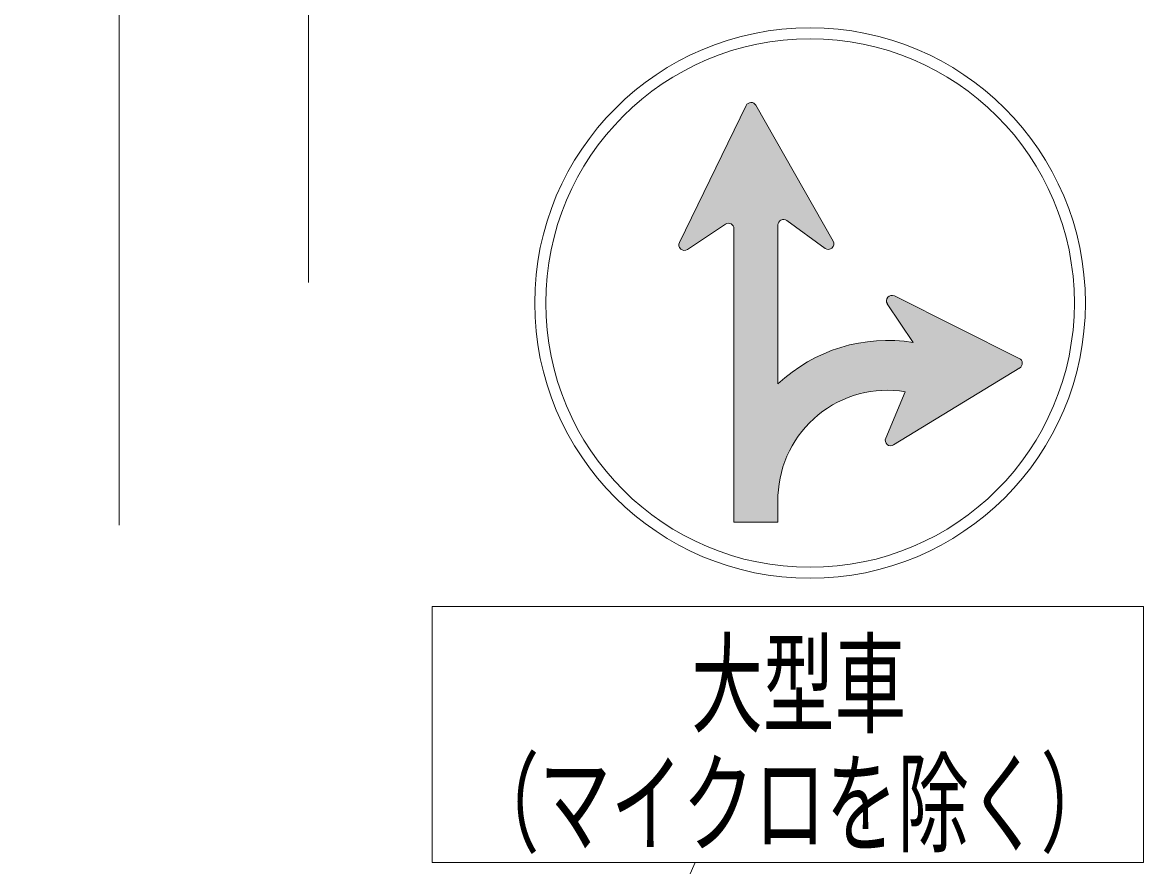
# Model space of a CAD drawing. Units: millimetres, scale not verified. Extents: x 40000 to 680000, y 20000 to 380000.
# Drawn here: x 210594 to 228917, y 327273 to 341072 of the extents above; entities that cross this region are included whole.
import ezdxf
from ezdxf.enums import TextEntityAlignment as Align

# ---------------------------------------------------------------- set-up
doc = ezdxf.new("R2010")
doc.units = ezdxf.units.MM
doc.header["$LTSCALE"] = 1000
doc.layers.add('M-STR-HTXT', color=7, linetype='Continuous', lineweight=13)
doc.layers.add('M-STR-STRC', color=7, linetype='Continuous', lineweight=13)
doc.styles.add('ＭＳ ゴシック', font='')
doc.styles.get('ＭＳ ゴシック').set_extended_font_data('MS Gothic')

msp = doc.modelspace()

# ---------------------------------------------------------------- hatches: boundary and pattern name
at = {"layer": 'M-STR-STRC'}
msp.add_hatch(color=256, dxfattribs=at).paths.add_polyline_path([(225020, 335036), (224702, 334276), (224702, 334275), (224701, 334273), (224701, 334272), (224700, 334271), (224700, 334269), (224699, 334268), (224699, 334266), (224698, 334264), (224698, 334263), (224698, 334261), (224697, 334260), (224697, 334258), (224697, 334257), (224696, 334255), (224696, 334254), (224696, 334252), (224696, 334251), (224696, 334249), (224696, 334247), (224696, 334246), (224695, 334244), (224695, 334243), (224695, 334241), (224695, 334240), (224695, 334238), (224696, 334236), (224696, 334235), (224696, 334233), (224696, 334232), (224696, 334230), (224696, 334229), (224697, 334227), (224697, 334226), (224697, 334224), (224697, 334222), (224698, 334221), (224698, 334219), (224699, 334218), (224699, 334216), (224699, 334215), (224700, 334213), (224700, 334212), (224701, 334210), (224702, 334209), (224702, 334208), (224703, 334206), (224703, 334205), (224704, 334203), (224705, 334202), (224705, 334200), (224706, 334199), (224707, 334198), (224708, 334196), (224708, 334195), (224709, 334194), (224710, 334192), (224711, 334191), (224712, 334190), (224713, 334188), (224714, 334187), (224715, 334186), (224716, 334185), (224717, 334183), (224718, 334182), (224719, 334181), (224720, 334180), (224721, 334179), (224722, 334178), (224723, 334177), (224724, 334176), (224726, 334174), (224727, 334173), (224728, 334172), (224729, 334171), (224730, 334170), (224732, 334169), (224733, 334169), (224734, 334168), (224735, 334167), (224737, 334166), (224738, 334165), (224739, 334164), (224741, 334163), (224742, 334163), (224744, 334162), (224745, 334161), (224746, 334161), (224748, 334160), (224749, 334159), (224751, 334159), (224752, 334158), (224754, 334157), (224755, 334157), (224757, 334156), (224758, 334156), (224760, 334155), (224761, 334155), (224763, 334155), (224764, 334154), (224766, 334154), (224767, 334154), (224769, 334153), (224770, 334153), (224772, 334153), (224773, 334152), (224775, 334152), (224776, 334152), (224778, 334152), (224780, 334152), (224781, 334152), (224783, 334152), (224784, 334152), (224786, 334152), (224787, 334152), (224789, 334152), (224791, 334152), (224792, 334152), (224794, 334152), (224795, 334152), (224797, 334152), (224798, 334153), (224800, 334153), (224801, 334153), (224803, 334153), (224805, 334154), (224806, 334154), (224808, 334154), (224809, 334155), (224811, 334155), (224812, 334156), (224814, 334156), (224815, 334157), (224817, 334157), (224818, 334158), (224820, 334158), (224821, 334159), (224822, 334160), (224824, 334160), (224825, 334161), (224827, 334162), (224828, 334162), (224829, 334163), (224831, 334164), (224832, 334165), (224832, 334165), (226892, 335424), (226893, 335424), (226895, 335425), (226896, 335426), (226897, 335427), (226899, 335428), (226900, 335429), (226901, 335430), (226902, 335431), (226903, 335432), (226905, 335433), (226906, 335434), (226907, 335435), (226908, 335436), (226909, 335437), (226910, 335438), (226911, 335439), (226912, 335441), (226913, 335442), (226914, 335443), (226915, 335444), (226916, 335445), (226917, 335447), (226918, 335448), (226919, 335449), (226920, 335451), (226921, 335452), (226922, 335453), (226923, 335455), (226923, 335456), (226924, 335457), (226925, 335459), (226926, 335460), (226926, 335461), (226927, 335463), (226928, 335464), (226928, 335466), (226929, 335467), (226929, 335469), (226930, 335470), (226930, 335472), (226931, 335473), (226931, 335475), (226932, 335476), (226932, 335478), (226933, 335479), (226933, 335481), (226933, 335482), (226934, 335484), (226934, 335485), (226934, 335487), (226934, 335488), (226935, 335490), (226935, 335492), (226935, 335493), (226935, 335495), (226935, 335496), (226935, 335498), (226935, 335499), (226935, 335501), (226935, 335503), (226935, 335504), (226935, 335506), (226935, 335507), (226935, 335509), (226935, 335510), (226934, 335512), (226934, 335514), (226934, 335515), (226934, 335517), (226933, 335518), (226933, 335520), (226933, 335521), (226932, 335523), (226932, 335524), (226931, 335526), (226931, 335527), (226930, 335529), (226930, 335530), (226929, 335532), (226929, 335533), (226928, 335535), (226928, 335536), (226927, 335538), (226926, 335539), (226926, 335540), (226925, 335542), (226924, 335543), (226923, 335545), (226923, 335546), (226922, 335547), (226921, 335549), (226920, 335550), (226919, 335551), (226918, 335553), (226918, 335554), (226917, 335555), (226916, 335556), (226915, 335558), (226914, 335559), (226913, 335560), (226912, 335561), (226910, 335562), (226909, 335563), (226908, 335564), (226907, 335566), (226906, 335567), (226905, 335568), (226904, 335569), (226902, 335570), (226901, 335571), (226900, 335572), (226899, 335573), (226897, 335574), (226896, 335574), (226895, 335575), (226894, 335576), (226892, 335577), (226891, 335578), (226890, 335579), (226888, 335579), (226887, 335580), (226885, 335581), (224844, 336602), (224843, 336602), (224841, 336603), (224840, 336603), (224838, 336604), (224837, 336605), (224835, 336605), (224834, 336606), (224832, 336606), (224831, 336607), (224829, 336607), (224828, 336608), (224826, 336608), (224825, 336608), (224823, 336609), (224822, 336609), (224820, 336609), (224819, 336610), (224817, 336610), (224816, 336610), (224814, 336610), (224813, 336611), (224811, 336611), (224809, 336611), (224808, 336611), (224806, 336611), (224805, 336611), (224803, 336611), (224802, 336611), (224800, 336611), (224798, 336611), (224797, 336611), (224795, 336611), (224794, 336610), (224792, 336610), (224791, 336610), (224789, 336610), (224787, 336610), (224786, 336609), (224784, 336609), (224783, 336609), (224781, 336608), (224780, 336608), (224778, 336607), (224777, 336607), (224775, 336606), (224774, 336606), (224772, 336605), (224771, 336605), (224769, 336604), (224768, 336604), (224767, 336603), (224765, 336602), (224764, 336602), (224762, 336601), (224761, 336600), (224760, 336599), (224758, 336599), (224757, 336598), (224756, 336597), (224754, 336596), (224753, 336595), (224752, 336594), (224750, 336593), (224749, 336592), (224748, 336592), (224747, 336591), (224745, 336590), (224744, 336588), (224743, 336587), (224742, 336586), (224741, 336585), (224740, 336584), (224739, 336583), (224737, 336582), (224736, 336581), (224735, 336580), (224734, 336578), (224733, 336577), (224732, 336576), (224731, 336575), (224731, 336573), (224730, 336572), (224729, 336571), (224728, 336569), (224727, 336568), (224726, 336567), (224725, 336565), (224725, 336564), (224724, 336563), (224723, 336561), (224723, 336560), (224722, 336558), (224721, 336557), (224721, 336556), (224720, 336554), (224720, 336553), (224719, 336551), (224718, 336550), (224718, 336548), (224718, 336547), (224717, 336545), (224717, 336544), (224716, 336542), (224716, 336541), (224716, 336539), (224715, 336538), (224715, 336536), (224715, 336534), (224715, 336533), (224714, 336531), (224714, 336530), (224714, 336528), (224714, 336527), (224714, 336525), (224714, 336523), (224714, 336522), (224714, 336520), (224714, 336519), (224714, 336517), (224714, 336516), (224714, 336514), (224714, 336512), (224714, 336511), (224715, 336509), (224715, 336508), (224715, 336506), (224715, 336505), (224716, 336503), (224716, 336502), (224716, 336500), (224717, 336499), (224717, 336497), (224717, 336496), (224718, 336494), (224718, 336493), (224719, 336491), (224719, 336490), (224720, 336488), (224721, 336487), (224721, 336485), (224722, 336484), (224723, 336482), (224723, 336481), (224724, 336480), (224725, 336478), (224725, 336477), (224726, 336475), (224727, 336474), (224728, 336473), (224729, 336471), (224729, 336471), (225153, 335839), (225108, 335846), (225063, 335852), (225018, 335858), (224972, 335862), (224927, 335866), (224882, 335869), (224836, 335871), (224791, 335873), (224746, 335873), (224700, 335873), (224655, 335872), (224609, 335871), (224564, 335868), (224519, 335865), (224473, 335861), (224428, 335856), (224383, 335850), (224338, 335844), (224293, 335837), (224249, 335829), (224204, 335820), (224160, 335810), (224115, 335800), (224071, 335789), (224028, 335777), (223984, 335764), (223941, 335751), (223897, 335737), (223854, 335722), (223812, 335706), (223769, 335690), (223727, 335673), (223686, 335655), (223644, 335636), (223603, 335617), (223562, 335597), (223522, 335576), (223482, 335555), (223442, 335533), (223403, 335510), (223364, 335486), (223325, 335462), (223287, 335437), (223250, 335412), (223213, 335386), (223176, 335359), (223140, 335331), (223104, 335303), (223069, 335275), (223034, 335245), (223000, 335216), (222966, 335185), (222942, 335162), (222942, 337761), (222942, 337761), (222942, 337763), (222942, 337765), (222942, 337766), (222942, 337768), (222942, 337769), (222942, 337771), (222942, 337772), (222943, 337774), (222943, 337776), (222943, 337777), (222943, 337779), (222944, 337780), (222944, 337782), (222944, 337783), (222945, 337785), (222945, 337786), (222946, 337788), (222946, 337789), (222947, 337791), (222947, 337792), (222948, 337794), (222948, 337795), (222949, 337797), (222949, 337798), (222950, 337799), (222951, 337801), (222951, 337802), (222952, 337804), (222953, 337805), (222954, 337806), (222955, 337808), (222955, 337809), (222956, 337810), (222957, 337812), (222958, 337813), (222959, 337814), (222960, 337816), (222961, 337817), (222962, 337818), (222963, 337819), (222964, 337820), (222965, 337822), (222966, 337823), (222967, 337824), (222968, 337825), (222969, 337826), (222970, 337827), (222971, 337828), (222973, 337829), (222974, 337830), (222975, 337831), (222976, 337832), (222978, 337833), (222979, 337834), (222980, 337835), (222981, 337836), (222983, 337837), (222984, 337838), (222985, 337839), (222987, 337839), (222988, 337840), (222989, 337841), (222991, 337842), (222992, 337842), (222994, 337843), (222995, 337844), (222997, 337844), (222998, 337845), (222999, 337845), (223001, 337846), (223002, 337847), (223004, 337847), (223005, 337847), (223007, 337848), (223008, 337848), (223010, 337849), (223011, 337849), (223013, 337849), (223015, 337850), (223016, 337850), (223018, 337850), (223019, 337851), (223021, 337851), (223022, 337851), (223024, 337851), (223025, 337851), (223027, 337851), (223029, 337851), (223030, 337851), (223032, 337851), (223033, 337851), (223035, 337851), (223036, 337851), (223038, 337851), (223040, 337851), (223041, 337851), (223043, 337851), (223044, 337851), (223046, 337850), (223047, 337850), (223049, 337850), (223050, 337849), (223052, 337849), (223053, 337849), (223055, 337848), (223057, 337848), (223058, 337847), (223060, 337847), (223061, 337846), (223062, 337846), (223064, 337845), (223065, 337845), (223067, 337844), (223068, 337844), (223070, 337843), (223071, 337842), (223073, 337842), (223074, 337841), (223075, 337840), (223077, 337839), (223078, 337839), (223079, 337838), (223081, 337837), (223082, 337836), (223083, 337835), (223085, 337834), (223711, 337379), (223712, 337378), (223713, 337377), (223714, 337376), (223716, 337375), (223717, 337375), (223718, 337374), (223720, 337373), (223721, 337372), (223723, 337372), (223724, 337371), (223725, 337370), (223727, 337370), (223728, 337369), (223730, 337368), (223731, 337368), (223733, 337367), (223734, 337367), (223736, 337366), (223737, 337366), (223739, 337365), (223740, 337365), (223742, 337364), (223743, 337364), (223745, 337364), (223746, 337363), (223748, 337363), (223749, 337363), (223751, 337363), (223752, 337362), (223754, 337362), (223756, 337362), (223757, 337362), (223759, 337362), (223760, 337362), (223762, 337362), (223763, 337362), (223765, 337362), (223767, 337362), (223768, 337362), (223770, 337362), (223771, 337362), (223773, 337362), (223774, 337362), (223776, 337363), (223778, 337363), (223779, 337363), (223781, 337363), (223782, 337364), (223784, 337364), (223785, 337364), (223787, 337365), (223788, 337365), (223790, 337366), (223791, 337366), (223793, 337367), (223794, 337367), (223796, 337368), (223797, 337368), (223799, 337369), (223800, 337369), (223801, 337370), (223803, 337371), (223804, 337372), (223806, 337372), (223807, 337373), (223808, 337374), (223810, 337375), (223811, 337375), (223812, 337376), (223814, 337377), (223815, 337378), (223816, 337379), (223818, 337380), (223819, 337381), (223820, 337382), (223821, 337383), (223823, 337384), (223824, 337385), (223825, 337386), (223826, 337387), (223827, 337388), (223828, 337389), (223829, 337390), (223830, 337391), (223831, 337393), (223832, 337394), (223833, 337395), (223834, 337396), (223835, 337398), (223836, 337399), (223837, 337400), (223838, 337401), (223839, 337403), (223840, 337404), (223841, 337405), (223841, 337407), (223842, 337408), (223843, 337409), (223844, 337411), (223844, 337412), (223845, 337414), (223846, 337415), (223846, 337417), (223847, 337418), (223848, 337419), (223848, 337421), (223849, 337422), (223849, 337424), (223850, 337425), (223850, 337427), (223850, 337428), (223851, 337430), (223851, 337431), (223852, 337433), (223852, 337435), (223852, 337436), (223852, 337438), (223853, 337439), (223853, 337441), (223853, 337442), (223853, 337444), (223853, 337445), (223853, 337447), (223853, 337449), (223853, 337450), (223854, 337452), (223853, 337453), (223853, 337455), (223853, 337456), (223853, 337458), (223853, 337460), (223853, 337461), (223853, 337463), (223853, 337464), (223852, 337466), (223852, 337467), (223852, 337469), (223852, 337470), (223851, 337472), (223851, 337473), (223850, 337475), (223850, 337476), (223850, 337478), (223849, 337479), (223849, 337481), (223848, 337482), (223848, 337484), (223847, 337485), (223846, 337487), (223846, 337488), (223845, 337490), (223844, 337491), (223844, 337493), (223843, 337494), (223842, 337495), (223842, 337496), (222580, 339719), (222580, 339720), (222579, 339721), (222578, 339723), (222577, 339724), (222576, 339725), (222575, 339727), (222574, 339728), (222573, 339729), (222572, 339730), (222571, 339732), (222570, 339733), (222569, 339734), (222568, 339735), (222567, 339736), (222566, 339737), (222565, 339738), (222564, 339740), (222563, 339741), (222562, 339742), (222560, 339743), (222559, 339744), (222558, 339745), (222557, 339746), (222556, 339747), (222554, 339748), (222553, 339748), (222552, 339749), (222550, 339750), (222549, 339751), (222548, 339752), (222546, 339753), (222545, 339753), (222544, 339754), (222542, 339755), (222541, 339755), (222539, 339756), (222538, 339757), (222536, 339757), (222535, 339758), (222533, 339759), (222532, 339759), (222531, 339760), (222529, 339760), (222528, 339761), (222526, 339761), (222525, 339761), (222523, 339762), (222521, 339762), (222520, 339762), (222518, 339763), (222517, 339763), (222515, 339763), (222514, 339763), (222512, 339764), (222511, 339764), (222509, 339764), (222507, 339764), (222506, 339764), (222504, 339764), (222503, 339764), (222501, 339764), (222500, 339764), (222498, 339764), (222496, 339764), (222495, 339764), (222493, 339764), (222492, 339764), (222490, 339763), (222489, 339763), (222487, 339763), (222486, 339763), (222484, 339762), (222482, 339762), (222481, 339762), (222479, 339761), (222478, 339761), (222476, 339760), (222475, 339760), (222473, 339760), (222472, 339759), (222470, 339758), (222469, 339758), (222468, 339757), (222466, 339757), (222465, 339756), (222463, 339755), (222462, 339755), (222460, 339754), (222459, 339753), (222458, 339752), (222456, 339752), (222455, 339751), (222454, 339750), (222452, 339749), (222451, 339748), (222450, 339747), (222448, 339746), (222447, 339746), (222446, 339745), (222445, 339744), (222444, 339743), (222442, 339742), (222441, 339740), (222440, 339739), (222439, 339738), (222438, 339737), (222437, 339736), (222436, 339735), (222435, 339734), (222434, 339733), (222433, 339731), (222432, 339730), (222431, 339729), (222430, 339728), (222429, 339726), (222428, 339725), (222427, 339724), (222426, 339722), (222425, 339721), (222424, 339720), (222424, 339718), (222423, 339717), (222422, 339716), (222421, 339714), (222421, 339714), (221331, 337475), (221330, 337474), (221329, 337472), (221329, 337471), (221328, 337469), (221327, 337468), (221327, 337466), (221326, 337465), (221326, 337463), (221325, 337462), (221325, 337460), (221325, 337459), (221324, 337457), (221324, 337456), (221323, 337454), (221323, 337453), (221323, 337451), (221323, 337450), (221322, 337448), (221322, 337446), (221322, 337445), (221322, 337443), (221322, 337442), (221322, 337440), (221322, 337439), (221321, 337437), (221321, 337436), (221321, 337434), (221322, 337432), (221322, 337431), (221322, 337429), (221322, 337428), (221322, 337426), (221322, 337425), (221322, 337423), (221323, 337421), (221323, 337420), (221323, 337418), (221323, 337417), (221324, 337415), (221324, 337414), (221325, 337412), (221325, 337411), (221325, 337409), (221326, 337408), (221326, 337406), (221327, 337405), (221327, 337403), (221328, 337402), (221329, 337400), (221329, 337399), (221330, 337397), (221331, 337396), (221331, 337395), (221332, 337393), (221333, 337392), (221334, 337391), (221334, 337389), (221335, 337388), (221336, 337386), (221337, 337385), (221338, 337384), (221339, 337383), (221340, 337381), (221341, 337380), (221342, 337379), (221343, 337378), (221344, 337376), (221345, 337375), (221346, 337374), (221347, 337373), (221348, 337372), (221349, 337371), (221350, 337370), (221351, 337369), (221352, 337368), (221354, 337367), (221355, 337366), (221356, 337365), (221357, 337364), (221359, 337363), (221360, 337362), (221361, 337361), (221362, 337360), (221364, 337359), (221365, 337358), (221366, 337358), (221368, 337357), (221369, 337356), (221371, 337355), (221372, 337355), (221373, 337354), (221375, 337353), (221376, 337353), (221378, 337352), (221379, 337352), (221381, 337351), (221382, 337350), (221384, 337350), (221385, 337349), (221387, 337349), (221388, 337349), (221390, 337348), (221391, 337348), (221393, 337348), (221394, 337347), (221396, 337347), (221397, 337347), (221399, 337346), (221401, 337346), (221402, 337346), (221404, 337346), (221405, 337346), (221407, 337346), (221408, 337346), (221410, 337346), (221412, 337346), (221413, 337346), (221415, 337346), (221416, 337346), (221418, 337346), (221419, 337346), (221421, 337346), (221422, 337346), (221424, 337346), (221426, 337347), (221427, 337347), (221429, 337347), (221430, 337348), (221432, 337348), (221433, 337348), (221435, 337349), (221436, 337349), (221438, 337349), (221439, 337350), (221441, 337350), (221442, 337351), (221444, 337352), (221445, 337352), (221447, 337353), (221448, 337353), (221450, 337354), (221451, 337355), (221452, 337355), (221454, 337356), (221455, 337357), (221456, 337358), (221458, 337358), (221459, 337359), (221461, 337360), (221461, 337361), (222082, 337774), (222083, 337775), (222084, 337776), (222085, 337776), (222087, 337777), (222088, 337778), (222089, 337779), (222091, 337780), (222092, 337780), (222094, 337781), (222095, 337782), (222096, 337782), (222098, 337783), (222099, 337783), (222101, 337784), (222102, 337784), (222104, 337785), (222105, 337785), (222107, 337786), (222108, 337786), (222110, 337787), (222111, 337787), (222113, 337787), (222114, 337788), (222116, 337788), (222118, 337788), (222119, 337788), (222121, 337789), (222122, 337789), (222124, 337789), (222125, 337789), (222127, 337789), (222129, 337789), (222130, 337789), (222132, 337789), (222133, 337789), (222135, 337789), (222136, 337789), (222138, 337789), (222140, 337789), (222141, 337789), (222143, 337789), (222144, 337788), (222146, 337788), (222147, 337788), (222149, 337788), (222150, 337787), (222152, 337787), (222153, 337787), (222155, 337786), (222156, 337786), (222158, 337785), (222159, 337785), (222161, 337784), (222162, 337784), (222164, 337783), (222165, 337783), (222167, 337782), (222168, 337782), (222170, 337781), (222171, 337780), (222173, 337780), (222174, 337779), (222175, 337778), (222177, 337777), (222178, 337776), (222179, 337776), (222181, 337775), (222182, 337774), (222183, 337773), (222185, 337772), (222186, 337771), (222187, 337770), (222188, 337769), (222190, 337768), (222191, 337767), (222192, 337766), (222193, 337765), (222194, 337764), (222195, 337763), (222196, 337762), (222197, 337761), (222199, 337760), (222200, 337758), (222201, 337757), (222202, 337756), (222203, 337755), (222204, 337754), (222204, 337752), (222205, 337751), (222206, 337750), (222207, 337748), (222208, 337747), (222209, 337746), (222210, 337744), (222210, 337743), (222211, 337742), (222212, 337740), (222213, 337739), (222213, 337737), (222214, 337736), (222215, 337735), (222215, 337733), (222216, 337732), (222216, 337730), (222217, 337729), (222217, 337727), (222218, 337726), (222218, 337724), (222219, 337723), (222219, 337721), (222219, 337720), (222220, 337718), (222220, 337717), (222220, 337715), (222221, 337713), (222221, 337712), (222221, 337710), (222221, 337709), (222221, 337707), (222221, 337706), (222222, 337704), (222222, 337702), (222222, 337701), (222222, 337699), (222222, 332904), (222942, 332904), (222942, 333337), (222942, 333344), (222943, 333375), (222946, 333406), (222948, 333437), (222951, 333469), (222955, 333500), (222959, 333530), (222964, 333561), (222970, 333592), (222975, 333623), (222982, 333653), (222989, 333684), (222996, 333714), (223004, 333744), (223013, 333774), (223022, 333804), (223031, 333834), (223041, 333863), (223052, 333893), (223063, 333922), (223075, 333951), (223087, 333980), (223100, 334008), (223113, 334037), (223126, 334065), (223140, 334093), (223155, 334120), (223170, 334148), (223186, 334175), (223202, 334202), (223218, 334228), (223235, 334254), (223252, 334280), (223270, 334306), (223289, 334331), (223307, 334356), (223326, 334381), (223346, 334405), (223366, 334429), (223387, 334453), (223407, 334476), (223429, 334499), (223450, 334521), (223472, 334544), (223495, 334565), (223517, 334587), (223541, 334608), (223564, 334628), (223588, 334648), (223612, 334668), (223637, 334687), (223662, 334706), (223687, 334725), (223712, 334743), (223738, 334760), (223764, 334777), (223791, 334794), (223818, 334810), (223845, 334826), (223872, 334841), (223899, 334856), (223927, 334870), (223955, 334884), (223983, 334897), (224012, 334910), (224041, 334922), (224070, 334934), (224099, 334945), (224128, 334956), (224158, 334966), (224187, 334976), (224217, 334985), (224247, 334994), (224277, 335002), (224307, 335009), (224338, 335016), (224368, 335023), (224399, 335029), (224430, 335035), (224461, 335040), (224492, 335044), (224523, 335048), (224554, 335051), (224585, 335054), (224616, 335056), (224647, 335058), (224678, 335059), (224709, 335060), (224741, 335060), (224772, 335059), (224803, 335058), (224834, 335057), (224865, 335055), (224897, 335052), (224928, 335049), (224959, 335045), (224990, 335041)])

# ---------------------------------------------------------------- linework, layer by layer
at = {"layer": 'M-STR-HTXT'}
for p, q in [((215271, 336819), (215271, 349431)), ((212176, 332855), (212176, 342535))]:
    msp.add_line(p, q, dxfattribs=at)
at = {"layer": 'M-STR-STRC'}
for p, q in [((221331, 337475), (222421, 339714)), ((223842, 337496), (222580, 339719)), ((222082, 337774), (221461, 337361)), ((222222, 337699), (222222, 332904)), ((222942, 337761), (222942, 335162)), ((223085, 337834), (223711, 337379)), ((224844, 336602), (226885, 335581)), ((224729, 336471), (225153, 335839)), ((224832, 334165), (226892, 335424)), ((224702, 334276), (225020, 335036)), ((222942, 332904), (222942, 333337)), ((222942, 332904), (222222, 332904)), ((217292, 331526), (228917, 331526)), ((217292, 327342), (217292, 331526)), ((228917, 331526), (228917, 327342)), ((221589, 327342), (210594, 302319)), ((228917, 327342), (217292, 327342))]:
    msp.add_line(p, q, dxfattribs=at)
for radius in [4500, 4320]:
    msp.add_circle((223466, 336485), radius, dxfattribs=at)
for centre, radius, start, end in [((222502, 339674), 90, 29.5778, 154.0256), ((222132, 337699), 90, 0, 123.6901), ((223032, 337761), 90, 53.9726, 180), ((221411, 337436), 90, 154.0256, 303.6901), ((223764, 337452), 90, 233.9726, 29.5778), ((224804, 336521), 90, 63.435, 213.8338), ((224730, 333271), 2603, 80.6492, 133.3875), ((226845, 335500), 90, 301.4296, 63.435), ((224730, 333271), 1789, 80.6492, 177.8571), ((224785, 334242), 90, 157.2843, 301.4296)]:
    msp.add_arc(centre, radius, start, end, dxfattribs=at)

# ---------------------------------------------------------------- texts
at = {"layer": 'M-STR-STRC', "style": 'ＭＳ ゴシック', "width": 0.65}
for s, p in [('大型車', (223281, 330263)), ('（マイクロを除く）', (223138, 328310))]:
    msp.add_text(s, height=1320, dxfattribs=at).set_placement(p, align=Align.MIDDLE_CENTER)

doc.saveas('drawing.dxf')
